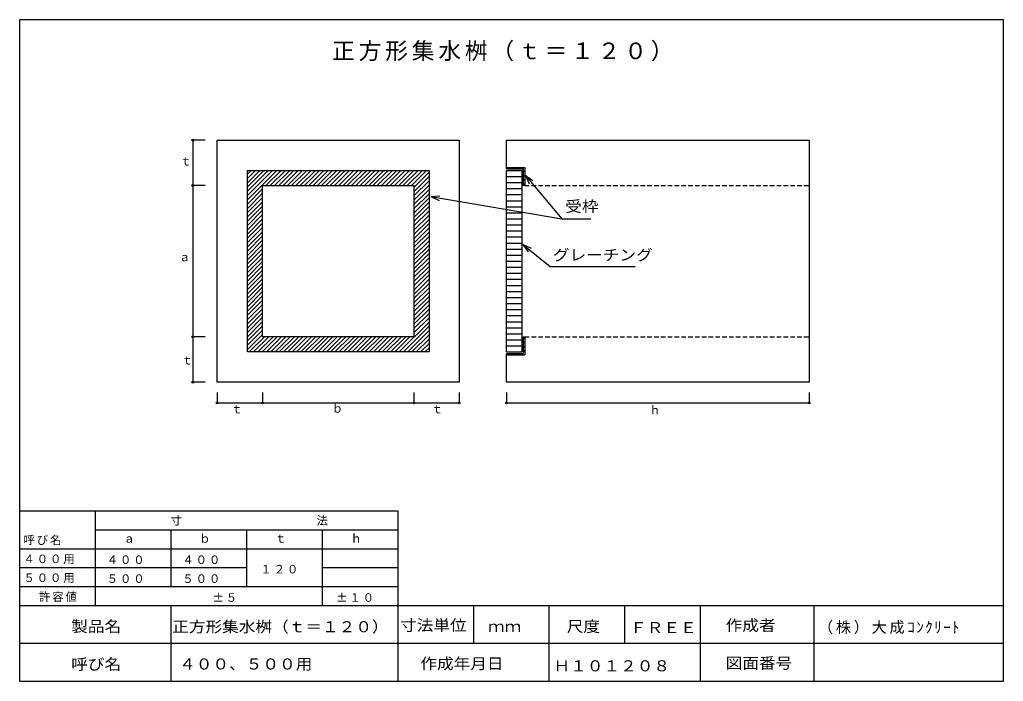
# Model space of a CAD drawing. Units: millimetres, scale not verified. Extents: x -1376 to 1224, y -809 to 941.
import ezdxf
from ezdxf.enums import TextEntityAlignment as Align

# ---------------------------------------------------------------- set-up
doc = ezdxf.new("R2010")
doc.units = ezdxf.units.MM
doc.header["$LTSCALE"] = 10
doc.header["$PDMODE"] = 32
doc.header["$PDSIZE"] = 5
doc.linetypes.add('DASHED1', pattern=[1.8, 1.2, -0.6])
doc.layers.add('0-0', color=7, linetype='Continuous')
doc.styles.add('ＭＳ ゴシック', font='')
doc.styles.get('ＭＳ ゴシック').set_extended_font_data('MS Gothic')

msp = doc.modelspace()

# ---------------------------------------------------------------- linework, layer by layer
at = {"layer": '0-0', "color": 4}
for p, q in [((-918.18, 622.05), (-918.18, 502.05)), ((-886.07, 622.05), (-918.18, 622.05)), ((-886.07, -17.95), (-918.18, -17.95)), ((-853.96, -45.47), (-853.96, -73)), ((-213.96, -45.47), (-213.96, -73)), ((-89.03, -45.47), (-89.03, -73)), ((710.97, -45.47), (710.97, -73)), ((-853.96, -73), (-733.96, -73)), ((-89.03, -73), (710.97, -73))]:
    msp.add_line(p, q, dxfattribs=at)
at = {"layer": '0-0'}
for p, q in [((-89.03, 546.05), (-89.03, 622.05)), ((-89.03, 549.71), (-88.7, 550.05)), ((-89.03, 546.05), (-45.03, 546.05)), ((-81.39, 546.05), (-77.39, 550.05)), ((-70.07, 546.05), (-66.07, 550.05)), ((-58.76, 546.05), (-54.76, 550.05)), ((-47.45, 546.05), (-43.45, 550.05)), ((-45.03, 546.05), (-45.03, 502.05)), ((-773.96, 542.05), (-293.96, 542.05)), ((-773.96, 62.05), (-773.96, 542.05)), ((-773.96, 464.41), (-696.33, 542.05)), ((-773.96, 475.73), (-707.64, 542.05)), ((-773.96, 487.04), (-718.95, 542.05)), ((-773.96, 498.35), (-730.27, 542.05)), ((-773.96, 509.67), (-741.58, 542.05)), ((-773.96, 520.98), (-752.9, 542.05)), ((-773.96, 532.29), (-764.21, 542.05)), ((-725.01, 502.05), (-685.01, 542.05)), ((-713.7, 502.05), (-673.7, 542.05)), ((-702.39, 502.05), (-662.39, 542.05)), ((-691.07, 502.05), (-651.07, 542.05)), ((-679.76, 502.05), (-639.76, 542.05)), ((-668.44, 502.05), (-628.44, 542.05)), ((-657.13, 502.05), (-617.13, 542.05)), ((-645.82, 502.05), (-605.82, 542.05)), ((-634.5, 502.05), (-594.5, 542.05)), ((-623.19, 502.05), (-583.19, 542.05)), ((-611.88, 502.05), (-571.88, 542.05)), ((-600.56, 502.05), (-560.56, 542.05)), ((-589.25, 502.05), (-549.25, 542.05)), ((-577.94, 502.05), (-537.93, 542.05)), ((-566.62, 502.05), (-526.62, 542.05)), ((-555.31, 502.05), (-515.31, 542.05)), ((-543.99, 502.05), (-503.99, 542.05)), ((-532.68, 502.05), (-492.68, 542.05)), ((-521.37, 502.05), (-481.37, 542.05)), ((-510.05, 502.05), (-470.05, 542.05)), ((-498.74, 502.05), (-458.74, 542.05)), ((-487.43, 502.05), (-447.43, 542.05)), ((-476.11, 502.05), (-436.11, 542.05)), ((-464.8, 502.05), (-424.8, 542.05)), ((-453.48, 502.05), (-413.48, 542.05)), ((-442.17, 502.05), (-402.17, 542.05)), ((-430.86, 502.05), (-390.86, 542.05)), ((-419.54, 502.05), (-379.54, 542.05)), ((-408.23, 502.05), (-368.23, 542.05)), ((-396.92, 502.05), (-356.92, 542.05)), ((-385.6, 502.05), (-345.6, 542.05)), ((-374.29, 502.05), (-334.29, 542.05)), ((-362.97, 502.05), (-322.97, 542.05)), ((-351.66, 502.05), (-311.66, 542.05)), ((-340.35, 502.05), (-300.35, 542.05)), ((-333.96, 497.12), (-293.96, 537.12)), ((-333.96, 485.8), (-293.96, 525.8)), ((-89.03, 542.05), (-49.03, 542.05)), ((-89.03, 62.05), (-89.03, 542.05)), ((-89.03, 526.05), (-49.03, 526.05)), ((-49.03, 542.05), (-49.03, 62.05)), ((-45.03, 537.14), (-41.03, 541.14)), ((-45.03, 525.83), (-41.03, 529.83)), ((-39.18, 528.8), (56.67, 414.25)), ((-39.18, 528.8), (-19.54, 515)), ((-39.18, 528.8), (-29.07, 507.03)), ((-733.96, 102.05), (-733.96, 502.05)), ((-733.96, 502.05), (-333.96, 502.05)), ((-333.96, 474.49), (-293.96, 514.49)), ((-333.96, 463.18), (-293.96, 503.18)), ((-89.03, 510.05), (-49.03, 510.05)), ((-89.03, 494.05), (-49.03, 494.05)), ((-45.03, 514.52), (-41.03, 518.52)), ((-45.03, 503.2), (-41.03, 507.2)), ((-41.03, 502.05), (-45.03, 502.05)), ((-773.96, 453.1), (-733.96, 493.1)), ((-773.96, 441.78), (-733.96, 481.78)), ((-773.96, 430.47), (-733.96, 470.47)), ((-333.96, 451.86), (-293.96, 491.86)), ((-333.96, 440.55), (-293.96, 480.55)), ((-333.96, 429.24), (-293.96, 469.24)), ((-289.32, 472.69), (-265.42, 474.95)), ((-289.32, 472.69), (56.67, 414.25)), ((-289.32, 472.69), (-267.49, 462.71)), ((-89.03, 478.05), (-49.03, 478.05)), ((-773.96, 419.16), (-733.96, 459.16)), ((-773.96, 407.84), (-733.96, 447.84)), ((-333.96, 417.92), (-293.96, 457.92)), ((-333.96, 406.61), (-293.96, 446.61)), ((-89.03, 462.05), (-49.03, 462.05)), ((-89.03, 446.05), (-49.03, 446.05)), ((-773.96, 396.53), (-733.96, 436.53)), ((-773.96, 385.22), (-733.96, 425.22)), ((-333.96, 395.29), (-293.96, 435.29)), ((-333.96, 383.98), (-293.96, 423.98)), ((-89.03, 430.05), (-49.03, 430.05)), ((-773.96, 373.9), (-733.96, 413.9)), ((-773.96, 362.59), (-733.96, 402.59)), ((-773.96, 351.27), (-733.96, 391.27)), ((-333.96, 372.67), (-293.96, 412.67)), ((-333.96, 361.35), (-293.96, 401.35)), ((-333.96, 350.04), (-293.96, 390.04)), ((-89.03, 414.05), (-49.03, 414.05)), ((-89.03, 398.05), (-49.03, 398.05)), ((56.67, 414.25), (133.81, 414.25)), ((-773.96, 339.96), (-733.96, 379.96)), ((-773.96, 328.65), (-733.96, 368.65)), ((-333.96, 338.73), (-293.96, 378.73)), ((-333.96, 327.41), (-293.96, 367.41)), ((-89.03, 382.05), (-49.03, 382.05)), ((-89.03, 366.05), (-49.03, 366.05)), ((-773.96, 317.33), (-733.96, 357.33)), ((-773.96, 306.02), (-733.96, 346.02)), ((-333.96, 316.1), (-293.96, 356.1)), ((-333.96, 304.78), (-293.96, 344.78)), ((-89.03, 350.05), (-49.03, 350.05)), ((-46.19, 346.45), (26.28, 288.01)), ((-46.19, 346.45), (-24.25, 336.74)), ((-46.19, 346.45), (-32.05, 327.07)), ((-773.96, 294.71), (-733.96, 334.71)), ((-773.96, 283.39), (-733.96, 323.39)), ((-773.96, 272.08), (-733.96, 312.08)), ((-333.96, 293.47), (-293.96, 333.47)), ((-333.96, 282.16), (-293.96, 322.16)), ((-89.03, 334.05), (-49.03, 334.05)), ((-89.03, 318.05), (-49.03, 318.05)), ((-773.96, 260.77), (-733.96, 300.77)), ((-773.96, 249.45), (-733.96, 289.45)), ((-333.96, 270.84), (-293.96, 310.84)), ((-333.96, 259.53), (-293.96, 299.53)), ((-333.96, 248.22), (-293.96, 288.22)), ((-89.03, 302.05), (-49.03, 302.05)), ((-89.03, 286.05), (-49.03, 286.05)), ((26.28, 288.01), (250.7, 288.01)), ((-773.96, 238.14), (-733.96, 278.14)), ((-773.96, 226.82), (-733.96, 266.82)), ((-333.96, 236.9), (-293.96, 276.9)), ((-333.96, 225.59), (-293.96, 265.59)), ((-89.03, 270.05), (-49.03, 270.05)), ((-773.96, 215.51), (-733.96, 255.51)), ((-773.96, 204.2), (-733.96, 244.2)), ((-333.96, 214.27), (-293.96, 254.27)), ((-333.96, 202.96), (-293.96, 242.96)), ((-89.03, 254.05), (-49.03, 254.05)), ((-89.03, 238.05), (-49.03, 238.05)), ((-773.96, 192.88), (-733.96, 232.88)), ((-773.96, 181.57), (-733.96, 221.57)), ((-773.96, 170.26), (-733.96, 210.26)), ((-333.96, 191.65), (-293.96, 231.65)), ((-333.96, 180.33), (-293.96, 220.33)), ((-333.96, 169.02), (-293.96, 209.02)), ((-89.03, 222.05), (-49.03, 222.05)), ((-773.96, 158.94), (-733.96, 198.94)), ((-773.96, 147.63), (-733.96, 187.63)), ((-333.96, 157.71), (-293.96, 197.71)), ((-333.96, 146.39), (-293.96, 186.39)), ((-89.03, 206.05), (-49.03, 206.05)), ((-89.03, 190.05), (-49.03, 190.05)), ((-773.96, 136.31), (-733.96, 176.31)), ((-773.96, 125), (-733.96, 165)), ((-333.96, 135.08), (-293.96, 175.08)), ((-333.96, 123.77), (-293.96, 163.77)), ((-89.03, 174.05), (-49.03, 174.05)), ((-89.03, 158.05), (-49.03, 158.05)), ((-773.96, 113.69), (-733.96, 153.69)), ((-773.96, 102.37), (-733.96, 142.37)), ((-773.96, 91.06), (-733.96, 131.06)), ((-373.05, 62.05), (-293.96, 141.14)), ((-333.96, 112.45), (-293.96, 152.45)), ((-89.03, 142.05), (-49.03, 142.05)), ((-773.96, 79.75), (-733.96, 119.75)), ((-773.96, 68.43), (-733.96, 108.43)), ((-361.74, 62.05), (-293.96, 129.82)), ((-350.43, 62.05), (-293.96, 118.51)), ((-339.11, 62.05), (-293.96, 107.2)), ((-89.03, 126.05), (-49.03, 126.05)), ((-89.03, 110.05), (-49.03, 110.05)), ((-769.03, 62.05), (-729.03, 102.05)), ((-757.72, 62.05), (-717.72, 102.05)), ((-746.41, 62.05), (-706.41, 102.05)), ((-735.09, 62.05), (-695.09, 102.05)), ((-723.78, 62.05), (-683.78, 102.05)), ((-712.46, 62.05), (-672.46, 102.05)), ((-701.15, 62.05), (-661.15, 102.05)), ((-689.84, 62.05), (-649.84, 102.05)), ((-678.52, 62.05), (-638.52, 102.05)), ((-667.21, 62.05), (-627.21, 102.05)), ((-655.9, 62.05), (-615.9, 102.05)), ((-644.58, 62.05), (-604.58, 102.05)), ((-633.27, 62.05), (-593.27, 102.05)), ((-621.95, 62.05), (-581.95, 102.05)), ((-610.64, 62.05), (-570.64, 102.05)), ((-599.33, 62.05), (-559.33, 102.05)), ((-588.01, 62.05), (-548.01, 102.05)), ((-576.7, 62.05), (-536.7, 102.05)), ((-565.39, 62.05), (-525.39, 102.05)), ((-554.07, 62.05), (-514.07, 102.05)), ((-542.76, 62.05), (-502.76, 102.05)), ((-531.44, 62.05), (-491.44, 102.05)), ((-520.13, 62.05), (-480.13, 102.05)), ((-508.82, 62.05), (-468.82, 102.05)), ((-497.5, 62.05), (-457.5, 102.05)), ((-486.19, 62.05), (-446.19, 102.05)), ((-474.88, 62.05), (-434.88, 102.05)), ((-463.56, 62.05), (-423.56, 102.05)), ((-452.25, 62.05), (-412.25, 102.05)), ((-440.94, 62.05), (-400.94, 102.05)), ((-429.62, 62.05), (-389.62, 102.05)), ((-418.31, 62.05), (-378.31, 102.05)), ((-406.99, 62.05), (-366.99, 102.05)), ((-395.68, 62.05), (-355.68, 102.05)), ((-384.37, 62.05), (-344.37, 102.05)), ((-327.8, 62.05), (-293.96, 95.88)), ((-316.48, 62.05), (-293.96, 84.57)), ((-89.03, 94.05), (-49.03, 94.05)), ((-89.03, 78.05), (-49.03, 78.05)), ((-45.03, 102.05), (-45.03, 58.05)), ((-45.03, 102.05), (-41.03, 102.05)), ((-45.03, 95.91), (-41.03, 99.91)), ((-45.03, 84.59), (-41.03, 88.59)), ((-41.03, 102.05), (-41.03, 54.05)), ((-305.17, 62.05), (-293.96, 73.26)), ((-89.03, 62.05), (-49.03, 62.05)), ((-89.03, 58.05), (-45.03, 58.05)), ((-89.03, -17.95), (-89.03, 58.05)), ((-89.03, 54.05), (-41.03, 54.05)), ((-86.9, 54.05), (-82.9, 58.05)), ((-75.58, 54.05), (-71.58, 58.05)), ((-64.27, 54.05), (-60.27, 58.05)), ((-52.96, 54.05), (-48.96, 58.05)), ((-45.03, 73.28), (-41.03, 77.28)), ((-45.03, 61.97), (-41.03, 65.97)), ((-41.64, 54.05), (-41.03, 54.65)), ((-376.06, -359.19), (-1376.06, -359.19)), ((-1176.06, -609.19), (-1176.06, -359.19)), ((-376.06, -609.19), (-376.06, -359.19)), ((-376.06, -409.19), (-1176.06, -409.19)), ((-976.06, -559.19), (-976.06, -409.19)), ((-776.06, -559.19), (-776.06, -409.19)), ((-576.06, -609.19), (-576.06, -409.19)), ((-376.06, -459.19), (-1376.06, -459.19)), ((-776.06, -509.19), (-1376.06, -509.19)), ((-376.06, -509.19), (-576.06, -509.19)), ((-376.06, -559.19), (-1376.06, -559.19)), ((1223.94, -609.19), (-576.06, -609.19))]:
    msp.add_line(p, q, dxfattribs=at)
at = {"layer": '0-0', "linetype": 'DASHED1'}
for p, q in [((-41.03, 502.05), (710.97, 502.05)), ((-41.03, 102.05), (710.97, 102.05))]:
    msp.add_line(p, q, dxfattribs=at)
at = {"layer": '0-0', "color": 2}
for p, q in [((1223.94, -609.19), (-1376.06, -609.19)), ((-976.06, -809.19), (-976.06, -609.19)), ((-376.06, -809.19), (-376.06, -609.19)), ((-176.06, -709.19), (-176.06, -609.19)), ((23.94, -809.19), (23.94, -609.19)), ((223.94, -709.19), (223.94, -609.19)), ((423.94, -809.19), (423.94, -609.19)), ((723.94, -809.19), (723.94, -609.19)), ((1223.94, -709.19), (-1376.06, -709.19)), ((1223.94, -809.19), (-1376.06, -809.19))]:
    msp.add_line(p, q, dxfattribs=at)
msp.add_lwpolyline([(-1376.06, -809.19), (-1376.06, 940.81), (1223.94, 940.81), (1223.94, -809.19)], dxfattribs=at)
at = {"layer": '0-0'}
msp.add_lwpolyline([(-213.96, 622.05), (-213.96, -17.95), (-853.96, -17.95), (-853.96, 622.05)], close=True, dxfattribs=at)
for points in [[(-89.03, 622.05), (710.97, 622.05), (710.97, -17.95), (-89.03, -17.95)], [(-89.03, 550.05), (-41.03, 550.05), (-41.03, 502.05)], [(-293.96, 542.05), (-293.96, 62.05), (-773.96, 62.05)], [(-333.96, 502.05), (-333.96, 102.05), (-733.96, 102.05)]]:
    msp.add_lwpolyline(points, dxfattribs=at)
at = {"layer": '0-0', "color": 4}
for points in [[(-886.07, 502.05), (-918.18, 502.05), (-918.18, 102.05)], [(-886.07, 102.05), (-918.18, 102.05), (-918.18, -17.95)], [(-733.96, -45.47), (-733.96, -73), (-333.96, -73)], [(-333.96, -45.47), (-333.96, -73), (-213.96, -73)]]:
    msp.add_lwpolyline(points, dxfattribs=at)
for p in [(-918.18, 622.05), (-918.18, 502.05), (-918.18, 102.05), (-918.18, -17.95), (-853.96, -73), (-733.96, -73), (-333.96, -73), (-213.96, -73), (-89.03, -73), (710.97, -73)]:
    msp.add_point(p, dxfattribs=at)

# ---------------------------------------------------------------- texts
at = {"layer": '0-0', "style": 'ＭＳ ゴシック'}
for s, p in [('ｔ', (-951.66, 548.36)), ('ａ', (-954.87, 295.14)), ('ｔ', (-948.07, 22.2)), ('ｂ', (-551.23, -105.1)), ('ｔ', (-816.98, -107.1)), ('ｔ', (-287.23, -107.1)), ('ｈ', (288.17, -109.69)), ('ａ', (-1101.54, -449.19)), ('ｂ', (-901.54, -449.19)), ('ｔ', (-701.54, -449.19)), ('ｈ', (-501.54, -449.19))]:
    msp.add_text(s, height=21.99, dxfattribs=at).set_placement(p, align=Align.BOTTOM_LEFT)
at = {"layer": '0-0', "style": 'ＭＳ ゴシック', "width": 1.1}
for s, p in [('受枠', (66.02, 423.6)), ('グレーチング', (33.29, 295.03)), ('製品名', (-1239.99, -687.41)), ('正方形集水桝（ｔ＝１２０）', (-972.88, -688.24)), ('寸法単位', (-370.56, -684.43)), ('尺度', (70.1, -687.41)), ('作成者', (489.93, -684.43)), ('ｍｍ', (-138.32, -687.41)), ('ＦＲＥＥ', (237.32, -690.42)), ('呼び名', (-1239.99, -787.41)), ('４００、５００用', (-954.55, -786.76)), ('作成年月日', (-316.97, -785.66)), ('Ｈ１０１２０８', (35.01, -791.57)), ('図面番号', (489.93, -784.43))]:
    msp.add_text(s, height=29.33, dxfattribs=at).set_placement(p, align=Align.BOTTOM_LEFT)
at = {"layer": '0-0', "color": 3, "insert": (-550.25, 830.62), "char_height": 43.99, "attachment_point": 7, "style": 'ＭＳ ゴシック'}
msp.add_mtext('\\T1.17;正方形集水桝（ｔ＝１２０）', dxfattribs=at)
at = {"layer": '0-0', "attachment_point": 7, "style": 'ＭＳ ゴシック'}
for s, insert, char_height in [('\\T1.17;寸\u3000\u3000\u3000\u3000\u3000\u3000\u3000\u3000\u3000\u3000法', (-977.34, -397.32), 21.99), ('\\T1.17;呼び名', (-1366.06, -449.19), 21.99), ('\\T1.17;４００用', (-1366.06, -499.19), 21.99), ('\\T1.17;４００', (-1146.06, -499.19), 21.99), ('\\T1.17;４００', (-946.06, -499.19), 21.99), ('\\T1.17;１２０', (-739.77, -524.24), 21.99), ('\\T1.17;５００用', (-1366.06, -549.19), 21.99), ('\\T1.17;５００', (-1146.06, -549.19), 21.99), ('\\T1.17;５００', (-946.06, -549.19), 21.99), ('\\T1.17;許容値', (-1325.08, -599.19), 21.99), ('\\T1.17;±５', (-866.19, -599.19), 21.99), ('\\T1.17;±１０', (-539.36, -599.19), 21.99), ('\\T1.18;（株）大成ｺﾝｸﾘｰﾄ', (734.08, -684.43), 29.33)]:
    msp.add_mtext(s, dxfattribs=dict(at, insert=insert, char_height=char_height))

doc.saveas('drawing.dxf')
